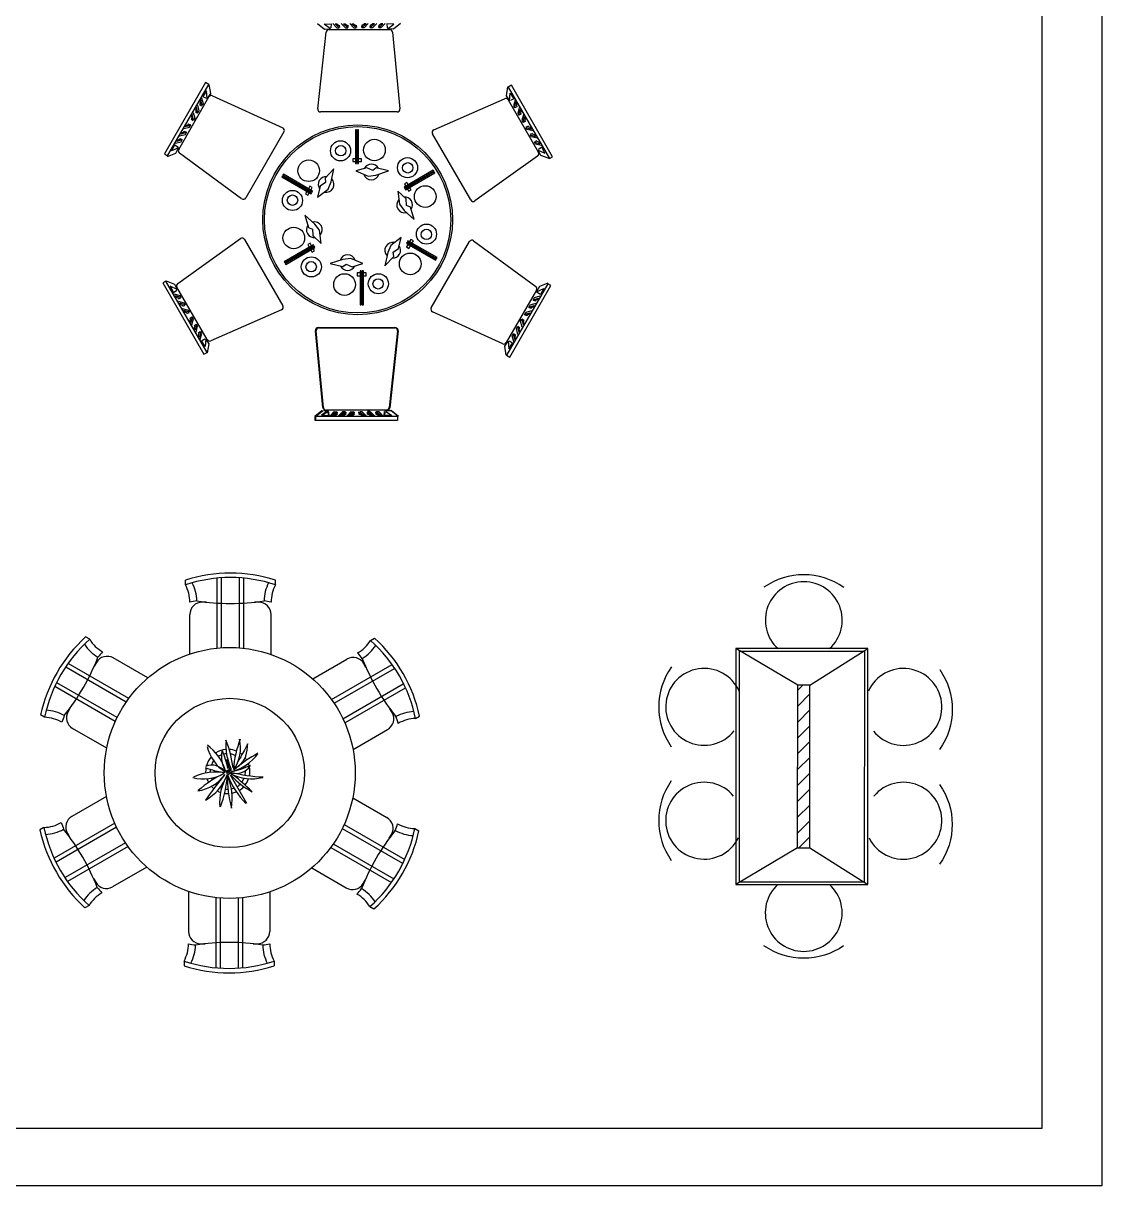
# Model space of a CAD drawing. Header units: inches. Extents: x 10.6 to 53.1, y 11.1 to 35.9.
# Drawn here: x 46.98 to 53.09, y 11.09 to 17.67 of the extents above; entities that cross this region are included whole.
import ezdxf

# ---------------------------------------------------------------- set-up
doc = ezdxf.new("R2010")
doc.units = ezdxf.units.IN
doc.header["$MEASUREMENT"] = 0
for name, color, linetype in [('02', 2, 'Continuous'), ('4', 4, 'Continuous'), ('8', 8, 'Continuous'), ('kadrbm', 4, 'Continuous')]:
    doc.layers.add(name, color=color, linetype=linetype)

# ---------------------------------------------------------------- blocks, each defined once
blk = doc.blocks.new('kadrbm')
at = {"layer": 'kadrbm', "color": 4}
blk.add_lwpolyline([(0, 0), (0, 24.7972), (21, 24.7972), (21, 0), (0, 0)], close=True, dxfattribs=at)
blk.add_lwpolyline([(20.6631, 0.3257), (20.6631, 24.4603), (0.3369, 24.4603), (0.3369, 0.3257), (20.6631, 0.3257)], dxfattribs=at)

msp = doc.modelspace()

# ---------------------------------------------------------------- hatches: boundary and pattern name
at = {"layer": '8'}
h = msp.add_hatch(dxfattribs=at)
h.set_pattern_fill('ANSI31', color=256, scale=0.02, angle=360, style=0)
h.set_pattern_definition([(45, (52.8698, 14.04919), (-0.0449013, 0.0449013), [])])
h.paths.add_polyline_path([(51.3645, 12.9997), (51.4335, 12.9997), (51.4338, 13.9197), (51.3648, 13.9197)])

# ---------------------------------------------------------------- linework, layer by layer
at = {"layer": '02'}
for p, q in [((48.6478, 17.6646), (48.6877, 17.6326)), ((48.6861, 17.6598), (48.7244, 17.6614)), ((48.7212, 17.6342), (48.6861, 17.6598)), ((48.6877, 17.6326), (48.7212, 17.6342)), ((48.7132, 17.6295), (49.0563, 17.6295)), ((48.7244, 17.6614), (48.7228, 17.639)), ((48.734, 17.663), (48.7579, 17.639)), ((48.7468, 17.6614), (48.7563, 17.6614)), ((48.7707, 17.639), (48.7468, 17.6614)), ((48.7563, 17.6614), (48.7675, 17.6518)), ((48.7579, 17.639), (48.7707, 17.639)), ((48.7675, 17.6518), (48.7707, 17.655)), ((48.7707, 17.655), (48.7723, 17.6406)), ((48.7819, 17.663), (48.8058, 17.639)), ((48.7946, 17.6614), (48.8042, 17.6614)), ((48.8186, 17.639), (48.7946, 17.6614)), ((48.8042, 17.6614), (48.8154, 17.6518)), ((48.8058, 17.639), (48.8186, 17.639)), ((48.8154, 17.6518), (48.8186, 17.655)), ((48.8186, 17.655), (48.8202, 17.6406)), ((48.8298, 17.663), (48.8537, 17.639)), ((48.8425, 17.6614), (48.8521, 17.6614)), ((48.8665, 17.639), (48.8425, 17.6614)), ((48.8521, 17.6614), (48.8633, 17.6518)), ((48.8537, 17.639), (48.8665, 17.639)), ((48.8633, 17.6518), (48.8665, 17.655)), ((48.8665, 17.655), (48.8681, 17.6406)), ((48.8984, 17.655), (48.8968, 17.6406)), ((48.8984, 17.639), (48.9224, 17.6614)), ((48.9016, 17.6518), (48.8984, 17.655)), ((48.9112, 17.639), (48.8984, 17.639)), ((48.9128, 17.6614), (48.9016, 17.6518)), ((48.9351, 17.663), (48.9112, 17.639)), ((48.9224, 17.6614), (48.9128, 17.6614)), ((48.9463, 17.655), (48.9447, 17.6406)), ((48.9463, 17.639), (48.9703, 17.6614)), ((48.9495, 17.6518), (48.9463, 17.655)), ((48.9591, 17.639), (48.9463, 17.639)), ((48.9607, 17.6614), (48.9495, 17.6518)), ((48.983, 17.663), (48.9591, 17.639)), ((48.9703, 17.6614), (48.9607, 17.6614)), ((48.9942, 17.655), (48.9926, 17.6406)), ((48.9942, 17.639), (49.0182, 17.6614)), ((48.9974, 17.6518), (48.9942, 17.655)), ((49.007, 17.639), (48.9942, 17.639)), ((49.0086, 17.6614), (48.9974, 17.6518)), ((49.0309, 17.663), (49.007, 17.639)), ((49.0182, 17.6614), (49.0086, 17.6614)), ((49.0405, 17.6614), (49.0421, 17.639)), ((49.0788, 17.6598), (49.0405, 17.6614)), ((49.0437, 17.6342), (49.0788, 17.6598)), ((49.0772, 17.6326), (49.0437, 17.6342)), ((49.1171, 17.6646), (49.0772, 17.6326)), ((48.6497, 17.1812), (48.6973, 17.6152)), ((49.0722, 17.615), (49.1139, 17.181)), ((48.0144, 17.3299), (47.7813, 16.9262)), ((47.7993, 16.9158), (48.0324, 17.3195)), ((48.0324, 17.3195), (48.0144, 17.3299)), ((48.0337, 17.3187), (48.0414, 17.2682)), ((49.7237, 17.3057), (49.716, 17.2552)), ((49.7446, 17.3141), (49.7266, 17.3037)), ((49.7266, 17.3037), (49.9597, 16.9)), ((49.9777, 16.9104), (49.7446, 17.3141)), ((47.8622, 16.9513), (48.0337, 17.2485)), ((47.992, 17.2433), (48.0008, 17.2106)), ((48.0187, 17.2831), (47.9982, 17.2508)), ((47.9982, 17.2508), (48.0183, 17.241)), ((48.0233, 17.24), (48.0187, 17.2831)), ((48.0414, 17.2682), (48.0233, 17.24)), ((48.0542, 17.2551), (48.4509, 17.0741)), ((49.306, 17.0624), (49.7057, 17.2382)), ((49.716, 17.2552), (49.7341, 17.227)), ((49.7341, 17.227), (49.7387, 17.2701)), ((49.7387, 17.2701), (49.7592, 17.2378)), ((49.7592, 17.2378), (49.7391, 17.228)), ((47.9631, 17.1899), (47.9583, 17.1816)), ((47.9583, 17.1816), (47.961, 17.1672)), ((47.9704, 17.158), (47.9631, 17.1899)), ((47.9681, 17.2018), (47.9768, 17.1691)), ((47.9768, 17.1691), (47.9704, 17.158)), ((47.9849, 17.2086), (47.9806, 17.2075)), ((47.9806, 17.2075), (47.9922, 17.1989)), ((47.987, 17.2314), (47.9822, 17.2231)), ((47.9822, 17.2231), (47.9849, 17.2086)), ((47.9944, 17.1995), (47.987, 17.2314)), ((48.0008, 17.2106), (47.9944, 17.1995)), ((49.7259, 17.2315), (49.8975, 16.9343)), ((49.7654, 17.2303), (49.7566, 17.1976)), ((49.7566, 17.1976), (49.763, 17.1865)), ((49.763, 17.1865), (49.7704, 17.2184)), ((49.7768, 17.1945), (49.7652, 17.1859)), ((49.7704, 17.2184), (49.7752, 17.2101)), ((49.7752, 17.2101), (49.7725, 17.1956)), ((49.7725, 17.1956), (49.7768, 17.1945)), ((49.7893, 17.1888), (49.7806, 17.1561)), ((49.787, 17.145), (49.7943, 17.1769)), ((49.7943, 17.1769), (49.7991, 17.1686)), ((49.7991, 17.1686), (49.7964, 17.1542)), ((47.937, 17.1257), (47.9327, 17.1245)), ((47.9327, 17.1245), (47.9443, 17.116)), ((47.9391, 17.1485), (47.9343, 17.1402)), ((47.9343, 17.1402), (47.937, 17.1257)), ((47.9465, 17.1165), (47.9391, 17.1485)), ((47.9441, 17.1603), (47.9529, 17.1276)), ((47.9529, 17.1276), (47.9465, 17.1165)), ((47.961, 17.1672), (47.9566, 17.166)), ((47.9566, 17.166), (47.9683, 17.1574)), ((49.098, 17.1635), (48.6656, 17.1635)), ((49.7806, 17.1561), (49.787, 17.145)), ((49.8008, 17.153), (49.7891, 17.1444)), ((49.7964, 17.1542), (49.8008, 17.153)), ((49.8133, 17.1473), (49.8045, 17.1146)), ((49.8045, 17.1146), (49.8109, 17.1035)), ((49.8109, 17.1035), (49.8183, 17.1354)), ((49.8247, 17.1115), (49.8131, 17.1029)), ((49.8183, 17.1354), (49.8231, 17.1271)), ((49.8231, 17.1271), (49.8204, 17.1127)), ((49.8204, 17.1127), (49.8247, 17.1115)), ((47.9066, 17.0474), (47.8753, 17.0378)), ((47.8753, 17.0378), (47.8801, 17.0461)), ((47.8801, 17.0461), (47.8939, 17.051)), ((47.8914, 17.0691), (47.9241, 17.0778)), ((47.8939, 17.051), (47.8928, 17.0554)), ((47.8928, 17.0554), (47.906, 17.0496)), ((47.9305, 17.0889), (47.8992, 17.0793)), ((47.8992, 17.0793), (47.904, 17.0876)), ((47.9002, 17.0364), (47.9066, 17.0474)), ((47.904, 17.0876), (47.9179, 17.0925)), ((47.9167, 17.0969), (47.93, 17.0911)), ((47.9179, 17.0925), (47.9167, 17.0969)), ((47.9241, 17.0778), (47.9305, 17.0889)), ((48.4581, 17.0516), (48.2419, 16.6771)), ((48.8632, 17.0621, 0.0908), (48.8632, 16.8711, 0.0908)), ((48.8692, 17.0621, 0.0908), (48.8632, 17.0621, 0.0908)), ((48.8692, 16.8711, 0.0908), (48.8692, 17.0621, 0.0908)), ((48.8745, 17.0621, 0.0908), (48.8745, 16.8711, 0.0908)), ((48.8805, 17.0621, 0.0908), (48.8745, 17.0621, 0.0908)), ((48.8805, 16.8711, 0.0908), (48.8805, 17.0621, 0.0908)), ((49.5148, 16.6653), (49.2986, 17.0398)), ((49.8269, 17.0759), (49.8582, 17.0663)), ((49.8333, 17.0648), (49.8269, 17.0759)), ((49.8407, 17.0839), (49.8274, 17.0781)), ((49.866, 17.056), (49.8333, 17.0648)), ((49.8395, 17.0795), (49.8407, 17.0839)), ((49.8534, 17.0746), (49.8395, 17.0795)), ((49.8646, 17.0424), (49.8514, 17.0366)), ((49.8582, 17.0663), (49.8534, 17.0746)), ((49.8635, 17.038), (49.8646, 17.0424)), ((49.8773, 17.0331), (49.8635, 17.038)), ((47.8224, 16.943), (47.8401, 16.977)), ((47.8401, 16.977), (47.8587, 16.9645)), ((47.8436, 16.9861), (47.8763, 16.9949)), ((47.8826, 17.0059), (47.8513, 16.9964)), ((47.8513, 16.9964), (47.8561, 17.0047)), ((47.8561, 17.0047), (47.87, 17.0096)), ((47.8675, 17.0276), (47.9002, 17.0364)), ((47.8688, 17.0139), (47.8821, 17.0081)), ((47.87, 17.0096), (47.8688, 17.0139)), ((47.8763, 16.9949), (47.8826, 17.0059)), ((49.8508, 17.0344), (49.8821, 17.0248)), ((49.8572, 17.0233), (49.8508, 17.0344)), ((49.8899, 17.0146), (49.8572, 17.0233)), ((49.8748, 16.9929), (49.9061, 16.9834)), ((49.8811, 16.9819), (49.8748, 16.9929)), ((49.8886, 17.0009), (49.8753, 16.9951)), ((49.8821, 17.0248), (49.8773, 17.0331)), ((49.9138, 16.9731), (49.8811, 16.9819)), ((49.8874, 16.9965), (49.8886, 17.0009)), ((49.9013, 16.9917), (49.8874, 16.9965)), ((49.9061, 16.9834), (49.9013, 16.9917)), ((47.7813, 16.9262), (47.7993, 16.9158)), ((47.7991, 16.9122), (47.8467, 16.9308)), ((47.862, 16.9607), (47.8224, 16.943)), ((47.8467, 16.9308), (47.862, 16.9607)), ((48.2186, 16.6723), (47.8665, 16.9305)), ((49.893, 16.9134), (49.5379, 16.6603)), ((49.8954, 16.9477), (49.935, 16.93)), ((49.9107, 16.9178), (49.8954, 16.9477)), ((49.9173, 16.964), (49.8987, 16.9514)), ((49.9583, 16.8992), (49.9107, 16.9178)), ((49.935, 16.93), (49.9173, 16.964)), ((49.9597, 16.9), (49.9777, 16.9104)), ((48.7406, 16.8414, 0.0908), (48.6906, 16.7889, 0.0908)), ((48.7252, 16.7673, 0.0908), (48.7406, 16.8414, 0.0908)), ((48.8477, 16.898, 0.0908), (48.8477, 16.8825, 0.0908)), ((48.8632, 16.898, 0.0908), (48.8477, 16.898, 0.0908)), ((48.8477, 16.8825, 0.0908), (48.8632, 16.8825, 0.0908)), ((48.8632, 16.8711, 0.0908), (48.8692, 16.8711, 0.0908)), ((48.9271, 16.8473, 0.0908), (48.8655, 16.8295, 0.0908)), ((48.8745, 16.898, 0.0908), (48.8692, 16.898, 0.0908)), ((48.8692, 16.8825, 0.0908), (48.8745, 16.8825, 0.0908)), ((48.8745, 16.8711, 0.0908), (48.8805, 16.8711, 0.0908)), ((48.8972, 16.898, 0.0908), (48.8805, 16.898, 0.0908)), ((48.8805, 16.8825, 0.0908), (48.8972, 16.8825, 0.0908)), ((48.8972, 16.8825, 0.0908), (48.8972, 16.898, 0.0908)), ((48.9605, 16.8318, 0.0908), (48.9271, 16.8473, 0.0908)), ((48.9797, 16.8466, 0.0908), (48.9605, 16.8318, 0.0908)), ((49.0502, 16.8295, 0.0908), (48.9797, 16.8466, 0.0908)), ((48.4487, 16.8009, 0.0908), (48.4457, 16.7957, 0.0908)), ((48.4457, 16.7957, 0.0908), (48.6111, 16.7003, 0.0908)), ((48.6141, 16.7054, 0.0908), (48.4487, 16.8009, 0.0908)), ((48.4544, 16.8107, 0.0908), (48.4514, 16.8056, 0.0908)), ((48.4514, 16.8056, 0.0908), (48.6168, 16.7101, 0.0908)), ((48.6198, 16.7153, 0.0908), (48.4544, 16.8107, 0.0908)), ((48.6906, 16.7889, 0.0908), (48.6938, 16.7648, 0.0908)), ((48.8655, 16.8295, 0.0908), (48.9345, 16.7999, 0.0908)), ((48.9345, 16.7999, 0.0908), (48.9783, 16.8058, 0.0908)), ((48.9783, 16.8058, 0.0908), (49.0502, 16.8295, 0.0908)), ((49.3026, 16.8337, 0.0908), (49.1372, 16.7383, 0.0908)), ((49.1402, 16.7331, 0.0908), (49.3056, 16.8286, 0.0908)), ((49.3083, 16.8239, 0.0908), (49.1429, 16.7284, 0.0908)), ((49.1459, 16.7233, 0.0908), (49.3112, 16.8187, 0.0908)), ((49.3056, 16.8286, 0.0908), (49.3026, 16.8337, 0.0908)), ((49.3112, 16.8187, 0.0908), (49.3083, 16.8239, 0.0908)), ((48.5878, 16.7137, 0.0908), (48.5801, 16.7002, 0.0908)), ((48.5935, 16.7235, 0.0908), (48.5908, 16.7189, 0.0908)), ((48.6049, 16.7432, 0.0908), (48.5965, 16.7287, 0.0908)), ((48.6043, 16.7111, 0.0908), (48.607, 16.7158, 0.0908)), ((48.6183, 16.7354, 0.0908), (48.6049, 16.7432, 0.0908)), ((48.6099, 16.7209, 0.0908), (48.6183, 16.7354, 0.0908)), ((48.6168, 16.7101, 0.0908), (48.6198, 16.7153, 0.0908)), ((48.6637, 16.7437, 0.0908), (48.6483, 16.6815, 0.0908)), ((48.6483, 16.6815, 0.0908), (48.7085, 16.7264, 0.0908)), ((48.6938, 16.7648, 0.0908), (48.6637, 16.7437, 0.0908)), ((48.7085, 16.7264, 0.0908), (48.7252, 16.7673, 0.0908)), ((49.1485, 16.671, 0.0908), (49.1023, 16.7155, 0.0908)), ((49.1023, 16.7155, 0.0908), (49.1111, 16.6409, 0.0908)), ((49.1372, 16.7383, 0.0908), (49.1459, 16.7233, 0.0908)), ((49.1527, 16.7651, 0.0908), (49.1393, 16.7574, 0.0908)), ((49.1393, 16.7574, 0.0908), (49.147, 16.7439, 0.0908)), ((49.15, 16.7388, 0.0908), (49.1527, 16.7341, 0.0908)), ((49.1605, 16.7517, 0.0908), (49.1527, 16.7651, 0.0908)), ((49.1557, 16.7289, 0.0908), (49.164, 16.7145, 0.0908)), ((49.1661, 16.7419, 0.0908), (49.1634, 16.7465, 0.0908)), ((49.164, 16.7145, 0.0908), (49.1775, 16.7222, 0.0908)), ((49.1775, 16.7222, 0.0908), (49.1691, 16.7367, 0.0908)), ((48.5801, 16.7002, 0.0908), (48.5935, 16.6925, 0.0908)), ((48.5935, 16.6925, 0.0908), (48.6013, 16.7059, 0.0908)), ((48.6111, 16.7003, 0.0908), (48.6141, 16.7054, 0.0908)), ((49.1517, 16.6343, 0.0908), (49.1485, 16.671, 0.0908)), ((48.5755, 16.5793, 0.0908), (48.596, 16.5097, 0.0908)), ((48.6321, 16.5288, 0.0908), (48.5755, 16.5793, 0.0908)), ((49.1111, 16.6409, 0.0908), (49.1382, 16.6059, 0.0908)), ((49.1382, 16.6059, 0.0908), (49.1947, 16.5555, 0.0908)), ((49.1742, 16.625, 0.0908), (49.1517, 16.6343, 0.0908)), ((49.1947, 16.5555, 0.0908), (49.1742, 16.625, 0.0908)), ((48.6591, 16.4939, 0.0908), (48.6321, 16.5288, 0.0908)), ((47.8569, 16.1934), (48.212, 16.4465)), ((48.596, 16.5097, 0.0908), (48.6185, 16.5004, 0.0908)), ((48.6185, 16.5004, 0.0908), (48.6217, 16.4637, 0.0908)), ((48.6217, 16.4637, 0.0908), (48.6679, 16.4193, 0.0908)), ((48.6679, 16.4193, 0.0908), (48.6591, 16.4939, 0.0908)), ((49.122, 16.4533, 0.0908), (49.0618, 16.4084, 0.0908)), ((49.1066, 16.3911, 0.0908), (49.122, 16.4533, 0.0908)), ((48.2351, 16.4415), (48.4512, 16.067)), ((48.6244, 16.4115, 0.0908), (48.459, 16.316, 0.0908)), ((48.462, 16.3109, 0.0908), (48.6274, 16.4063, 0.0908)), ((48.6301, 16.4017, 0.0908), (48.4647, 16.3062, 0.0908)), ((48.4677, 16.301, 0.0908), (48.633, 16.3965, 0.0908)), ((48.6062, 16.4203, 0.0908), (48.5928, 16.4126, 0.0908)), ((48.5928, 16.4126, 0.0908), (48.6011, 16.3981, 0.0908)), ((48.6041, 16.3929, 0.0908), (48.6068, 16.3883, 0.0908)), ((48.6146, 16.4058, 0.0908), (48.6062, 16.4203, 0.0908)), ((48.6098, 16.3831, 0.0908), (48.6175, 16.3696, 0.0908)), ((48.6202, 16.396, 0.0908), (48.6176, 16.4007, 0.0908)), ((48.631, 16.3774, 0.0908), (48.6232, 16.3908, 0.0908)), ((48.6274, 16.4063, 0.0908), (48.6244, 16.4115, 0.0908)), ((48.633, 16.3965, 0.0908), (48.6301, 16.4017, 0.0908)), ((49.0618, 16.4084, 0.0908), (49.045, 16.3675, 0.0908)), ((49.0764, 16.37, 0.0908), (49.1066, 16.3911, 0.0908)), ((49.1535, 16.4247, 0.0908), (49.1505, 16.4195, 0.0908)), ((49.1505, 16.4195, 0.0908), (49.3159, 16.324, 0.0908)), ((49.1603, 16.4138, 0.0908), (49.1519, 16.3994, 0.0908)), ((49.1519, 16.3994, 0.0908), (49.1654, 16.3916, 0.0908)), ((49.3189, 16.3292, 0.0908), (49.1535, 16.4247, 0.0908)), ((49.1591, 16.4345, 0.0908), (49.1562, 16.4293, 0.0908)), ((49.1562, 16.4293, 0.0908), (49.3215, 16.3339, 0.0908)), ((49.3245, 16.339, 0.0908), (49.1591, 16.4345, 0.0908)), ((49.166, 16.4237, 0.0908), (49.1633, 16.419, 0.0908)), ((49.1654, 16.3916, 0.0908), (49.1737, 16.4061, 0.0908)), ((49.1767, 16.4423, 0.0908), (49.169, 16.4288, 0.0908)), ((49.1902, 16.4345, 0.0908), (49.1767, 16.4423, 0.0908)), ((49.1767, 16.4113, 0.0908), (49.1794, 16.4159, 0.0908)), ((49.1824, 16.4211, 0.0908), (49.1902, 16.4345, 0.0908)), ((49.2918, 16.0552), (49.508, 16.4297)), ((49.5313, 16.4345), (49.8833, 16.1763)), ((48.459, 16.316, 0.0908), (48.462, 16.3109, 0.0908)), ((48.6175, 16.3696, 0.0908), (48.631, 16.3774, 0.0908)), ((48.792, 16.329, 0.0908), (48.72, 16.3052, 0.0908)), ((48.8358, 16.3349, 0.0908), (48.792, 16.329, 0.0908)), ((48.9048, 16.3052, 0.0908), (48.8358, 16.3349, 0.0908)), ((49.045, 16.3675, 0.0908), (49.0296, 16.2933, 0.0908)), ((49.0296, 16.2933, 0.0908), (49.0796, 16.3458, 0.0908)), ((49.0796, 16.3458, 0.0908), (49.0764, 16.37, 0.0908)), ((49.3159, 16.324, 0.0908), (49.3189, 16.3292, 0.0908)), ((49.3215, 16.3339, 0.0908), (49.3245, 16.339, 0.0908)), ((48.4647, 16.3062, 0.0908), (48.4677, 16.301, 0.0908)), ((48.72, 16.3052, 0.0908), (48.7905, 16.2882, 0.0908)), ((48.7905, 16.2882, 0.0908), (48.8098, 16.303, 0.0908)), ((48.8098, 16.303, 0.0908), (48.8432, 16.2874, 0.0908)), ((48.8432, 16.2874, 0.0908), (48.9048, 16.3052, 0.0908)), ((48.8897, 16.2523, 0.0908), (48.873, 16.2523, 0.0908)), ((48.873, 16.2523, 0.0908), (48.873, 16.2368, 0.0908)), ((48.8957, 16.2636, 0.0908), (48.8897, 16.2636, 0.0908)), ((48.8897, 16.2636, 0.0908), (48.8897, 16.0727, 0.0908)), ((48.8957, 16.0727, 0.0908), (48.8957, 16.2636, 0.0908)), ((48.9011, 16.2523, 0.0908), (48.8957, 16.2523, 0.0908)), ((48.9071, 16.2636, 0.0908), (48.9011, 16.2636, 0.0908)), ((48.9011, 16.2636, 0.0908), (48.9011, 16.0727, 0.0908)), ((48.9071, 16.0727, 0.0908), (48.9071, 16.2636, 0.0908)), ((48.9226, 16.2523, 0.0908), (48.9071, 16.2523, 0.0908)), ((48.9226, 16.2368, 0.0908), (48.9226, 16.2523, 0.0908)), ((47.7902, 16.2068), (47.7722, 16.1964)), ((47.7722, 16.1964), (48.0053, 15.7927)), ((48.0233, 15.803), (47.7902, 16.2068)), ((47.7916, 16.2076), (47.8391, 16.189)), ((47.8391, 16.189), (47.8545, 16.1591)), ((48.873, 16.2368, 0.0908), (48.8897, 16.2368, 0.0908)), ((48.8957, 16.2368, 0.0908), (48.9011, 16.2368, 0.0908)), ((48.9071, 16.2368, 0.0908), (48.9226, 16.2368, 0.0908)), ((49.9506, 16.191), (49.7175, 15.7873)), ((49.9508, 16.1946), (49.9032, 16.1759)), ((49.9686, 16.1806), (49.9506, 16.191)), ((47.8149, 16.1768), (47.8326, 16.1428)), ((47.8545, 16.1591), (47.8149, 16.1768)), ((47.8326, 16.1428), (47.8512, 16.1553)), ((47.836, 16.1337), (47.8687, 16.1249)), ((47.8438, 16.1234), (47.8486, 16.1151)), ((47.8751, 16.1139), (47.8438, 16.1234)), ((48.0239, 15.8753), (47.8524, 16.1725)), ((47.8687, 16.1249), (47.8751, 16.1139)), ((49.8877, 16.1555), (49.7161, 15.8583)), ((49.7355, 15.7769), (49.9686, 16.1806)), ((49.9063, 16.1207), (49.8736, 16.1119)), ((49.9032, 16.1759), (49.8878, 16.1461)), ((49.8878, 16.1461), (49.9275, 16.1638)), ((49.9097, 16.1298), (49.8912, 16.1423)), ((49.9275, 16.1638), (49.9097, 16.1298)), ((47.8486, 16.1151), (47.8625, 16.1103)), ((47.86, 16.0922), (47.8927, 16.0835)), ((47.8613, 16.1059), (47.8745, 16.1117)), ((47.8625, 16.1103), (47.8613, 16.1059)), ((47.8678, 16.082), (47.8725, 16.0737)), ((47.8991, 16.0724), (47.8678, 16.082)), ((47.8725, 16.0737), (47.8864, 16.0688)), ((47.8839, 16.0507), (47.9166, 16.042)), ((47.8853, 16.0644), (47.8985, 16.0702)), ((47.8864, 16.0688), (47.8853, 16.0644)), ((47.8927, 16.0835), (47.8991, 16.0724)), ((48.8897, 16.0727, 0.0908), (48.8957, 16.0727, 0.0908)), ((48.9011, 16.0727, 0.0908), (48.9071, 16.0727, 0.0908)), ((49.8497, 16.0704), (49.8433, 16.0594)), ((49.8433, 16.0594), (49.8746, 16.069)), ((49.8571, 16.0514), (49.8439, 16.0572)), ((49.8824, 16.0792), (49.8497, 16.0704)), ((49.8698, 16.0607), (49.856, 16.0558)), ((49.856, 16.0558), (49.8571, 16.0514)), ((49.8736, 16.1119), (49.8672, 16.1009)), ((49.8672, 16.1009), (49.8986, 16.1104)), ((49.8811, 16.0929), (49.8678, 16.0987)), ((49.8746, 16.069), (49.8698, 16.0607)), ((49.8938, 16.1021), (49.8799, 16.0972)), ((49.8799, 16.0972), (49.8811, 16.0929)), ((49.8986, 16.1104), (49.8938, 16.1021)), ((47.8917, 16.0405), (47.8965, 16.0322)), ((47.923, 16.0309), (47.8917, 16.0405)), ((47.8965, 16.0322), (47.9104, 16.0273)), ((47.9092, 16.0229), (47.9224, 16.0287)), ((47.9104, 16.0273), (47.9092, 16.0229)), ((47.9166, 16.042), (47.923, 16.0309)), ((47.9252, 15.9953), (47.9368, 16.0038)), ((47.9295, 15.9941), (47.9252, 15.9953)), ((47.9268, 15.9796), (47.9295, 15.9941)), ((47.939, 16.0033), (47.9316, 15.9714)), ((47.9366, 15.9595), (47.9454, 15.9922)), ((47.9454, 15.9922), (47.939, 16.0033)), ((48.4439, 16.0444), (48.0442, 15.8686)), ((49.6957, 15.8517), (49.299, 16.0327)), ((49.797, 15.9792), (49.8034, 15.9903)), ((49.8034, 15.9903), (49.8108, 15.9583)), ((49.8172, 15.9823), (49.8056, 15.9908)), ((49.8257, 16.029), (49.8194, 16.0179)), ((49.8194, 16.0179), (49.8507, 16.0275)), ((49.8332, 16.0099), (49.8199, 16.0157)), ((49.8584, 16.0377), (49.8257, 16.029)), ((49.8459, 16.0192), (49.832, 16.0143)), ((49.832, 16.0143), (49.8332, 16.0099)), ((49.8507, 16.0275), (49.8459, 16.0192)), ((47.9316, 15.9714), (47.9268, 15.9796)), ((47.9491, 15.9538), (47.9608, 15.9624)), ((47.9535, 15.9526), (47.9491, 15.9538)), ((47.9508, 15.9382), (47.9535, 15.9526)), ((47.9556, 15.9299), (47.9508, 15.9382)), ((47.9629, 15.9618), (47.9556, 15.9299)), ((47.9606, 15.918), (47.9693, 15.9507)), ((47.9693, 15.9507), (47.9629, 15.9618)), ((47.9731, 15.9123), (47.9847, 15.9209)), ((47.9869, 15.9203), (47.9795, 15.8884)), ((47.9933, 15.9092), (47.9869, 15.9203)), ((48.6777, 15.4918), (48.636, 15.9258)), ((48.6818, 15.4903), (48.6401, 15.9243)), ((48.6519, 15.9433), (49.0843, 15.9433)), ((48.656, 15.9418), (49.0884, 15.9418)), ((49.1002, 15.9256), (49.0526, 15.4916)), ((49.1043, 15.9241), (49.0567, 15.49)), ((49.7731, 15.9377), (49.7794, 15.9488)), ((49.7818, 15.905), (49.7731, 15.9377)), ((49.7794, 15.9488), (49.7868, 15.9169)), ((49.7933, 15.9408), (49.7816, 15.9494)), ((49.7868, 15.9169), (49.7916, 15.9252)), ((49.7889, 15.9396), (49.7933, 15.9408)), ((49.7916, 15.9252), (49.7889, 15.9396)), ((49.8058, 15.9465), (49.797, 15.9792)), ((49.8108, 15.9583), (49.8156, 15.9666)), ((49.8128, 15.9811), (49.8172, 15.9823)), ((49.8156, 15.9666), (49.8128, 15.9811)), ((47.9774, 15.9112), (47.9731, 15.9123)), ((47.9747, 15.8967), (47.9774, 15.9112)), ((47.9795, 15.8884), (47.9747, 15.8967)), ((47.9845, 15.8765), (47.9933, 15.9092)), ((47.9907, 15.869), (48.0108, 15.8788)), ((48.0112, 15.8367), (47.9907, 15.869)), ((48.0158, 15.8798), (48.0112, 15.8367)), ((48.0339, 15.8516), (48.0158, 15.8798)), ((49.7085, 15.8386), (49.7266, 15.8668)), ((49.7266, 15.8668), (49.7312, 15.8236)), ((49.7312, 15.8236), (49.7517, 15.856)), ((49.7517, 15.856), (49.7315, 15.8658)), ((49.7491, 15.8962), (49.7555, 15.9073)), ((49.7579, 15.8635), (49.7491, 15.8962)), ((49.7555, 15.9073), (49.7629, 15.8754)), ((49.7693, 15.8993), (49.7577, 15.9079)), ((49.7629, 15.8754), (49.7677, 15.8837)), ((49.765, 15.8981), (49.7693, 15.8993)), ((49.7677, 15.8837), (49.765, 15.8981)), ((48.0053, 15.7927), (48.0233, 15.803)), ((48.0262, 15.8011), (48.0339, 15.8516)), ((49.7161, 15.7881), (49.7085, 15.8386)), ((49.7175, 15.7873), (49.7355, 15.7769)), ((48.6327, 15.4422), (48.6727, 15.4741)), ((48.6369, 15.4407), (48.6768, 15.4726)), ((48.7062, 15.4726), (48.6711, 15.447)), ((48.6727, 15.4741), (48.7103, 15.471)), ((48.7103, 15.471), (48.6752, 15.4455)), ((49.0408, 15.4758), (48.6977, 15.4758)), ((48.7094, 15.4454), (48.7078, 15.4678)), ((48.7135, 15.4439), (48.7119, 15.4662)), ((48.719, 15.4438), (48.7429, 15.4678)), ((48.7231, 15.4423), (48.747, 15.4662)), ((48.7557, 15.4678), (48.7317, 15.4454)), ((48.7598, 15.4662), (48.7358, 15.4439)), ((48.7429, 15.4678), (48.7598, 15.4662)), ((48.7557, 15.4518), (48.7573, 15.4662)), ((48.7598, 15.4503), (48.7614, 15.4647)), ((48.7669, 15.4438), (48.7908, 15.4678)), ((48.771, 15.4423), (48.7949, 15.4662)), ((48.8036, 15.4678), (48.7796, 15.4454)), ((48.8077, 15.4662), (48.7837, 15.4439)), ((48.7908, 15.4678), (48.8036, 15.4678)), ((48.8036, 15.4518), (48.8052, 15.4662)), ((48.8077, 15.4503), (48.8093, 15.4647)), ((48.8147, 15.4438), (48.8387, 15.4678)), ((48.8189, 15.4423), (48.8428, 15.4662)), ((48.8515, 15.4678), (48.8275, 15.4454)), ((48.8556, 15.4662), (48.8316, 15.4439)), ((48.8428, 15.4662), (48.8556, 15.4662)), ((48.8515, 15.4518), (48.8531, 15.4662)), ((48.8556, 15.4503), (48.8572, 15.4647)), ((48.8834, 15.4518), (48.8818, 15.4662)), ((48.8875, 15.4503), (48.8859, 15.4647)), ((48.8875, 15.4662), (48.9115, 15.4439)), ((48.9003, 15.4662), (48.8875, 15.4662)), ((48.9201, 15.4438), (48.8962, 15.4678)), ((48.9242, 15.4423), (48.9003, 15.4662)), ((48.9313, 15.4518), (48.9297, 15.4662)), ((48.9313, 15.4678), (48.9552, 15.4454)), ((48.9441, 15.4678), (48.9313, 15.4678)), ((48.9354, 15.4503), (48.9338, 15.4647)), ((48.9354, 15.4662), (48.9594, 15.4439)), ((48.968, 15.4438), (48.9441, 15.4678)), ((48.9721, 15.4423), (48.9482, 15.4662)), ((48.9792, 15.4518), (48.9776, 15.4662)), ((48.9792, 15.4678), (49.0031, 15.4454)), ((48.9833, 15.4503), (48.9817, 15.4647)), ((48.9833, 15.4662), (49.0073, 15.4439)), ((48.9961, 15.4662), (48.9833, 15.4662)), ((49.0159, 15.4438), (48.992, 15.4678)), ((49.02, 15.4423), (48.9961, 15.4662)), ((49.0255, 15.4454), (49.0271, 15.4678)), ((49.0622, 15.4741), (49.0287, 15.4726)), ((49.0296, 15.4439), (49.0312, 15.4662)), ((49.0663, 15.4726), (49.0328, 15.471)), ((49.0328, 15.471), (49.0679, 15.4455)), ((49.1021, 15.4422), (49.0622, 15.4741)), ((49.1062, 15.4407), (49.0663, 15.4726)), ((48.6327, 15.4406), (48.6327, 15.4199)), ((49.0989, 15.4406), (48.6327, 15.4406)), ((48.6327, 15.4199), (49.0989, 15.4199)), ((48.6369, 15.4391), (48.6369, 15.4184)), ((48.6711, 15.447), (48.7094, 15.4454)), ((48.6752, 15.4455), (48.7135, 15.4439)), ((48.7317, 15.4454), (48.7454, 15.4439)), ((48.7413, 15.4454), (48.7525, 15.455)), ((48.7454, 15.4439), (48.7566, 15.4535)), ((48.7525, 15.455), (48.7557, 15.4518)), ((48.7566, 15.4535), (48.7598, 15.4503)), ((48.7796, 15.4454), (48.7892, 15.4454)), ((48.7892, 15.4454), (48.8004, 15.455)), ((48.7933, 15.4439), (48.8045, 15.4535)), ((48.8004, 15.455), (48.8036, 15.4518)), ((48.8275, 15.4454), (48.8412, 15.4439)), ((48.8371, 15.4454), (48.8483, 15.455)), ((48.8412, 15.4439), (48.8524, 15.4535)), ((48.8483, 15.455), (48.8515, 15.4518)), ((48.8524, 15.4535), (48.8556, 15.4503)), ((48.8866, 15.455), (48.8834, 15.4518)), ((48.8978, 15.4454), (48.8866, 15.455)), ((48.8907, 15.4535), (48.8875, 15.4503)), ((48.9019, 15.4439), (48.8907, 15.4535)), ((48.9115, 15.4439), (48.8978, 15.4454)), ((48.9345, 15.455), (48.9313, 15.4518)), ((48.9457, 15.4454), (48.9345, 15.455)), ((48.9386, 15.4535), (48.9354, 15.4503)), ((48.9498, 15.4439), (48.9386, 15.4535)), ((48.9594, 15.4439), (48.9457, 15.4454)), ((48.9824, 15.455), (48.9792, 15.4518)), ((48.9936, 15.4454), (48.9824, 15.455)), ((48.9865, 15.4535), (48.9833, 15.4503)), ((48.9977, 15.4439), (48.9865, 15.4535)), ((49.0073, 15.4439), (48.9977, 15.4439)), ((49.0638, 15.447), (49.0255, 15.4454)), ((49.0679, 15.4455), (49.0296, 15.4439)), ((49.103, 15.4184), (49.103, 15.4391)), ((48.0795, 14.1296), (48.0795, 14.5256)), ((48.1045, 14.1317), (48.1045, 14.5256)), ((48.2057, 14.1312), (48.2057, 14.5256)), ((48.2307, 14.1288), (48.2307, 14.5256)), ((51.0144, 14.1268), (51.014, 12.7928)), ((51.3648, 13.9197), (51.0144, 14.1268)), ((51.762, 14.1266), (51.0144, 14.1268)), ((51.0341, 14.112), (51.0337, 12.8076)), ((51.0341, 14.112), (51.7423, 14.1118)), ((51.4338, 13.9197), (51.762, 14.1266)), ((51.7423, 14.1118), (51.7419, 12.8075)), ((51.7616, 12.7926), (51.762, 14.1266)), ((47.5654, 13.8244), (47.2239, 14.0216)), ((47.58, 13.8448), (47.2364, 14.0432)), ((48.7271, 13.8387), (49.07, 14.0366)), ((48.7414, 13.818), (49.0825, 14.015)), ((47.5036, 13.7143), (47.1608, 13.9123)), ((47.5143, 13.737), (47.1733, 13.9339)), ((48.7916, 13.7301), (49.1331, 13.9273)), ((48.802, 13.7073), (49.1456, 13.9056)), ((51.3645, 12.9997), (51.3648, 13.9197)), ((51.4338, 13.9197), (51.3648, 13.9197)), ((51.4335, 12.9997), (51.4338, 13.9197)), ((48.1487, 13.4513), (48.1351, 13.4989)), ((48.1536, 13.4124), (48.2463, 13.2517)), ((47.5005, 13.1393), (47.1569, 12.9409)), ((47.511, 13.1165), (47.1694, 12.9193)), ((48.7882, 13.1096), (49.1293, 12.9127)), ((48.7989, 13.1323), (49.1418, 12.9343)), ((47.5611, 13.0285), (47.2201, 12.8316)), ((47.5755, 13.0079), (47.2326, 12.81)), ((48.7226, 13.0017), (49.0662, 12.8033)), ((48.7371, 13.0222), (49.0787, 12.825)), ((51.3645, 12.9997), (51.014, 12.7928)), ((51.3645, 12.9997), (51.4335, 12.9997)), ((51.4335, 12.9997), (51.7616, 12.7926)), ((51.014, 12.7928), (51.7616, 12.7926)), ((51.0337, 12.8076), (51.7419, 12.8075)), ((48.0718, 12.7177), (48.0718, 12.321)), ((48.0968, 12.7154), (48.0968, 12.321)), ((48.1981, 12.7148), (48.1981, 12.321)), ((48.2231, 12.7169), (48.2231, 12.321))]:
    msp.add_line(p, q, dxfattribs=at)
for points in [[(51.6251, 14.4735, 0.316061), (51.1738, 14.4737, 0.316061)], [(50.65, 14.023, 0.316061), (50.6498, 13.5717, 0.316061)], [(52.1683, 14.0079, -0.316061), (52.1681, 13.5566, -0.316061)], [(50.6498, 13.3789, 0.316061), (50.6496, 12.9276, 0.316061)], [(52.1677, 13.3579, -0.316061), (52.1676, 12.9066, -0.316061)], [(51.6245, 12.4458, -0.316061), (51.1732, 12.4459, -0.316061)]]:
    msp.add_lwpolyline(points, format="xyb", dxfattribs=at)
for centre, radius in [((48.8749, 16.5534), 0.537), ((48.8749, 16.5534), 0.527), ((48.7781, 16.9434, 0.0908), 0.0569), ((48.7794, 16.944, 0.0908), 0.0294), ((48.9697, 16.9481, 0.0908), 0.0613), ((49.1572, 16.8481, 0.0908), 0.0569), ((48.5978, 16.831, 0.0908), 0.0613), ((49.1585, 16.8473, 0.0908), 0.0294), ((48.506, 16.6627, 0.0908), 0.0569), ((49.2571, 16.6845, 0.0908), 0.0613), ((48.5061, 16.6642, 0.0908), 0.0294), ((48.5132, 16.4503, 0.0908), 0.0613), ((49.2643, 16.4721, 0.0908), 0.0569), ((49.2642, 16.4706, 0.0908), 0.0294), ((48.613, 16.2867, 0.0908), 0.0569), ((48.6118, 16.2875, 0.0908), 0.0294), ((49.1725, 16.3038, 0.0908), 0.0613), ((48.8005, 16.1867, 0.0908), 0.0613), ((48.9922, 16.1914, 0.0908), 0.0569), ((48.9908, 16.1907, 0.0908), 0.0294), ((48.1513, 13.4233), 0.4224)]:
    msp.add_circle(centre, radius, dxfattribs=at)
for centre, radius, start, end in [((48.7132, 17.6135), 0.016, 90, 173.74283), ((49.0563, 17.6135), 0.016, 5.48012, 90), ((48.0476, 17.2405), 0.016, 65.48012, 150), ((49.7121, 17.2235), 0.016, 30, 113.74283), ((48.6656, 17.1795), 0.016, 173.74283, 270), ((49.098, 17.1795), 0.016, 270, 5.48012), ((48.4443, 17.0596), 0.016, 330, 65.48012), ((49.3125, 17.0478), 0.016, 113.74283, 210), ((47.876, 16.9433), 0.016, 150, 233.74283), ((49.8837, 16.9264), 0.016, 305.48012, 30), ((48.9523, 16.8236, 0.0908), 0.0446, 26.66413, 154.14416), ((48.6968, 16.7537, 0.0908), 0.0446, 86.66413, 214.14416), ((48.6968, 16.7537, 0.0908), 0.0446, 257.0611, 44.06617), ((48.9523, 16.8236, 0.0908), 0.0446, 197.0611, 344.06617), ((48.2281, 16.6851), 0.016, 233.74283, 330), ((49.1406, 16.6373, 0.0908), 0.0446, 137.0611, 284.06617), ((49.1406, 16.6373, 0.0908), 0.0446, 326.66413, 94.14416), ((49.5287, 16.6733), 0.016, 210, 305.48012), ((48.6296, 16.4974, 0.0908), 0.0446, 146.66413, 274.14416), ((48.6296, 16.4974, 0.0908), 0.0446, 317.0611, 104.06617), ((48.2212, 16.4335), 0.016, 30, 125.48012), ((49.0734, 16.3811, 0.0908), 0.0446, 77.0611, 224.06617), ((49.0734, 16.3811, 0.0908), 0.0446, 266.66413, 34.14416), ((49.5218, 16.4217), 0.016, 53.74283, 150), ((48.818, 16.3112, 0.0908), 0.0446, 17.0611, 164.06617), ((48.818, 16.3112, 0.0908), 0.0446, 206.66413, 334.14416), ((47.8662, 16.1804), 0.016, 125.48012, 210), ((49.8739, 16.1635), 0.016, 330, 53.74283), ((48.4374, 16.059), 0.016, 293.74283, 30), ((49.3056, 16.0472), 0.016, 150, 245.48012), ((48.6519, 15.9273), 0.016, 90, 185.48012), ((48.656, 15.9258), 0.016, 90, 185.48012), ((49.0843, 15.9273), 0.016, 353.74283, 90), ((49.0884, 15.9258), 0.016, 353.74283, 90), ((48.0378, 15.8832), 0.016, 210, 293.74283), ((49.7023, 15.8663), 0.016, 245.48012, 330), ((48.6936, 15.4933), 0.016, 185.48012, 270), ((48.6977, 15.4918), 0.016, 185.48012, 270), ((49.0367, 15.4933), 0.016, 270, 353.74283), ((49.0408, 15.4918), 0.016, 270, 353.74283), ((51.3994, 14.288), 0.2175, 312.12341, 227.84345), ((50.8355, 13.7973), 0.2175, 24.1694, 321.13338), ((51.9631, 13.797), 0.2175, 218.83349, 155.79746), ((48.2431, 13.6215), 0.2245, 192.26001, 238.82364), ((47.8653, 13.3579), 0.2736, 18.98321, 54.43175), ((48.1399, 13.4317), 0.125, 94.57215, 122.77874), ((47.5818, 13.3834), 0.592, 6.64931, 22.42784), ((48.4321, 13.5786), 0.303, 174.46977, 205.31252), ((48.1399, 13.4317), 0.125, 66.99371, 86.29192), ((48.7761, 13.3965), 0.6063, 158.85729, 175.38925), ((47.9981, 13.5645), 0.2145, 324.86275, 13.38466), ((56.1327, 9.1913), 9.0227, 150.83193, 151.89997), ((48.0958, 13.5753), 0.1562, 312.29523, 4.99167), ((48.1399, 13.4317), 0.125, 138.74943, 166.33234), ((48.1399, 13.4317), 0.1, 143.12948, 159.1723), ((48.1399, 13.4317), 0.1, 110.62044, 121.41431), ((48.2733, 13.5178), 0.1688, 170.24389, 209.49464), ((47.5792, 13.3259), 0.5752, 12.38631, 22.80608), ((48.1399, 13.4317), 0.1, 94.06786, 103.08034), ((48.1399, 13.4317), 0.1, 64.49543, 81.16052), ((48.0881, 13.7), 0.2791, 285.72759, 322.95362), ((48.6918, 12.8439), 0.7888, 118.89409, 130.8232), ((48.1399, 13.4317), 0.1, 47.10885, 49.44264), ((48.1399, 13.4317), 0.125, 50.00149, 55.59945), ((48.1399, 13.4317), 0.1, 29.59601, 32.83212), ((48.1399, 13.4317), 0.125, 30.72069, 38.60822), ((48.0028, 13.6187), 0.2295, 254.91983, 299.8757), ((48.0806, 13.1013), 0.3274, 82.03653, 114.36162), ((48.4195, 12.8027), 0.6871, 116.10822, 130.61629), ((48.1697, 13.8363), 0.4131, 247.56654, 263.54288), ((48.0512, 13.3771), 0.0903, 34.4664, 114.1589), ((48.1399, 13.4317), 0.125, 170.41636, 184.41501), ((48.1399, 13.4317), 0.1, 173.05438, 183.18815), ((48.1532, 13.4467), 0.00554, 96.07793, 25.31252), ((47.5334, 12.5697), 1.055, 45.04059, 54.25452), ((48.1893, 13.5108), 0.0903, 248.55428, 329.08132), ((48.2732, 13.6377), 0.2479, 242.04726, 285.06943), ((48.3793, 14.2915), 0.8916, 255.59379, 267.47684), ((48.0147, 14.0325), 0.6203, 283.42112, 294.21449), ((48.1399, 13.4317), 0.1, 12.63537, 18.02471), ((48.1399, 13.4317), 0.1, 348.15964, 2.42399), ((48.1399, 13.4317), 0.125, 14.56374, 21.36503), ((48.1399, 13.4317), 0.125, 348.86256, 11.92511), ((47.9384, 13.547), 0.2273, 277.93635, 323.77412), ((50.1207, 11.7894), 2.5749, 140.8835, 144.89465), ((47.8829, 13.5062), 0.2702, 299.09084, 339.73099), ((48.1399, 13.4317), 0.125, 199.49863, 209.75905), ((48.1399, 13.4317), 0.1, 202.42485, 208.85999), ((48.1399, 13.4317), 0.1, 224.97554, 230.45597), ((48.3876, 13.2567), 0.2941, 148.58081, 184.99923), ((47.5336, 13.4498), 0.6055, 338.91517, 356.34158), ((48.746, 13.3936), 0.6084, 178.34256, 196.0902), ((48.5653, 13.5708), 0.4546, 200.95022, 224.75797), ((47.7897, 13.2759), 0.3751, 352.19795, 20.66328), ((48.494, 13.7172), 0.455, 222.35274, 241.78826), ((48.1399, 13.4317), 0.1, 301.24244, 315.0937), ((48.1399, 13.4317), 0.1, 322.7431, 337.3548), ((48.1399, 13.4317), 0.125, 321.94423, 340.63936), ((50.8353, 13.1532), 0.2175, 39.88693, 333.42044), ((51.9629, 13.1529), 0.2175, 206.54643, 140.07993), ((48.1399, 13.4317), 0.125, 222.32618, 230.93323), ((48.1399, 13.4317), 0.125, 241.54735, 250.91141), ((48.1399, 13.4317), 0.1, 244.57518, 249.53571), ((48.1399, 13.4317), 0.125, 261.84706, 271.76906), ((48.1399, 13.4317), 0.1, 262.90184, 270.4511), ((48.1399, 13.4317), 0.1, 281.7936, 290.42165), ((48.1399, 13.4317), 0.125, 280.82706, 292.84442), ((48.1399, 13.4317), 0.125, 300.99068, 316.70025), ((51.3989, 12.6314), 0.2175, 132.12341, 47.84345)]:
    msp.add_arc(centre, radius, start, end, dxfattribs=at)
for points in [[(48.167, 13.4403), (48.1334, 13.4156), (48.1504, 13.4471), (48.1276, 13.436)], [(48.1547, 13.4174), (48.1403, 13.4081), (48.1482, 13.4238), (48.1338, 13.4146)]]:
    msp.add_solid(points, dxfattribs=at)
at = {"layer": '4'}
for p, q in [((47.9002, 14.4878), (47.9002, 14.5141)), ((48.41, 14.4878), (48.41, 14.5141)), ((48.0193, 14.3895), (47.9951, 14.3895)), ((48.3151, 14.3895), (48.2908, 14.3895)), ((47.9251, 14.0963), (47.9251, 14.3195)), ((48.3851, 14.0937), (48.3851, 14.3195)), ((47.3587, 14.1796), (47.3359, 14.1927)), ((48.9476, 14.173), (48.9704, 14.1861)), ((47.3964, 14.0483), (47.3843, 14.0273)), ((47.6876, 13.961), (47.492, 14.0739)), ((48.621, 13.9557), (48.8144, 14.0673)), ((48.9221, 14.0207), (48.91, 14.0417)), ((47.1039, 13.7381), (47.0811, 13.7513)), ((47.2485, 13.7922), (47.2364, 13.7712)), ((49.07, 13.7645), (49.0579, 13.7855)), ((49.2025, 13.7315), (49.2253, 13.7447)), ((47.4553, 13.5639), (47.262, 13.6755)), ((48.8488, 13.556), (49.0444, 13.6689)), ((47.4538, 13.2906), (47.2582, 13.1776)), ((48.8472, 13.2827), (49.0405, 13.171)), ((47.1, 13.1151), (47.0773, 13.1019)), ((49.1987, 13.1085), (49.2215, 13.0953)), ((47.2326, 13.082), (47.2447, 13.061)), ((49.054, 13.0544), (49.0662, 13.0754)), ((47.6815, 12.8909), (47.4882, 12.7793)), ((48.6149, 12.8856), (48.8105, 12.7727)), ((47.3804, 12.8259), (47.3926, 12.8049)), ((48.9062, 12.7983), (48.9183, 12.8193)), ((47.9175, 12.7529), (47.9175, 12.527)), ((48.3775, 12.7503), (48.3775, 12.527)), ((47.3549, 12.6736), (47.3321, 12.6605)), ((48.9438, 12.667), (48.9666, 12.6538)), ((47.9875, 12.457), (48.0117, 12.457)), ((48.2832, 12.457), (48.3075, 12.457)), ((47.8926, 12.3588), (47.8926, 12.3325)), ((48.4023, 12.3588), (48.4023, 12.3325))]:
    msp.add_line(p, q, dxfattribs=at)
msp.add_circle((48.1513, 13.4233), 0.71, dxfattribs=at)
for centre, radius, start, end in [((48.1551, 13.7228), 0.8314, 72.14724, 107.85276), ((48.1551, 13.7228), 0.8064, 71.57418, 108.42582), ((47.7225, 14.3905), 0.2026, 359.72125, 28.68852), ((47.7225, 14.3905), 0.2426, 1.4588, 26.73734), ((48.5877, 14.3905), 0.2426, 153.26266, 178.5412), ((48.5877, 14.3905), 0.2026, 151.31148, 180.27875), ((48.1551, 13.2224), 1.1896, 99.19436, 101.14807), ((47.9951, 14.3195), 0.07, 90, 180), ((48.1551, 15.6288), 1.2466, 261.22991, 278.77009), ((48.3151, 14.3195), 0.07, 0, 90), ((48.1551, 13.2224), 1.1896, 78.85193, 80.80564), ((47.8938, 13.5763), 0.8314, 132.14724, 167.85276), ((47.8938, 13.5763), 0.8064, 131.57418, 168.42582), ((47.5318, 14.2849), 0.2426, 213.26266, 238.5412), ((47.5318, 14.2849), 0.2026, 211.31148, 240.27875), ((48.7745, 14.2783), 0.2026, 299.72125, 328.68852), ((48.7745, 14.2783), 0.2426, 301.4588, 326.73734), ((48.4125, 13.5697), 0.8064, 11.57418, 48.42582), ((48.4125, 13.5697), 0.8314, 12.14724, 47.85276), ((46.2432, 14.5293), 1.2466, 321.22991, 338.77009), ((47.457, 14.0133), 0.07, 60, 150), ((48.3271, 13.3261), 1.1896, 138.85193, 140.80564), ((48.8494, 14.0067), 0.07, 30, 120), ((47.9792, 13.3195), 1.1896, 39.19436, 41.14807), ((50.0632, 14.5227), 1.2466, 201.22991, 218.77009), ((47.0992, 13.5355), 0.2426, 61.4588, 86.73734), ((48.3271, 13.3261), 1.1896, 159.19436, 161.14807), ((47.297, 13.7362), 0.07, 150, 240), ((49.0094, 13.7295), 0.07, 300, 30), ((49.2072, 13.5289), 0.2426, 93.26266, 118.5412), ((47.0992, 13.5355), 0.2026, 59.72125, 88.68852), ((47.9792, 13.3195), 1.1896, 18.85193, 20.80564), ((49.2072, 13.5289), 0.2026, 91.31148, 120.27875), ((47.2932, 13.117), 0.07, 120, 210), ((49.0055, 13.1104), 0.07, 330, 60), ((47.89, 13.2768), 0.8314, 192.14724, 227.85276), ((47.0954, 13.3176), 0.2026, 271.31148, 300.27875), ((47.89, 13.2768), 0.8064, 191.57418, 228.42582), ((47.0954, 13.3176), 0.2426, 273.26266, 298.5412), ((48.3233, 13.527), 1.1896, 198.85193, 200.80564), ((46.2394, 12.3238), 1.2466, 21.22991, 38.77009), ((50.0594, 12.3172), 1.2466, 141.22991, 158.77009), ((48.4087, 13.2702), 0.8064, 311.57418, 348.42582), ((48.4087, 13.2702), 0.8314, 312.14724, 347.85276), ((47.9754, 13.5204), 1.1896, 339.19436, 341.14807), ((49.2033, 13.311), 0.2426, 241.4588, 266.73734), ((49.2033, 13.311), 0.2026, 239.72125, 268.68852), ((47.528, 12.5683), 0.2426, 121.4588, 146.73734), ((47.4532, 12.8399), 0.07, 210, 300), ((48.3233, 13.527), 1.1896, 219.19436, 221.14807), ((48.8455, 12.8333), 0.07, 240, 330), ((47.9754, 13.5204), 1.1896, 318.85193, 320.80564), ((48.7707, 12.5617), 0.2426, 33.26266, 58.5412), ((47.528, 12.5683), 0.2026, 119.72125, 148.68852), ((48.7707, 12.5617), 0.2026, 31.31148, 60.27875), ((47.9875, 12.527), 0.07, 180, 270), ((48.3075, 12.527), 0.07, 270, 0), ((47.7148, 12.456), 0.2026, 331.31148, 0.27875), ((48.1475, 13.6242), 1.1896, 258.85193, 260.80564), ((47.7148, 12.456), 0.2426, 333.26266, 358.5412), ((48.1475, 11.2178), 1.2466, 81.22991, 98.77009), ((48.1475, 13.6242), 1.1896, 279.19436, 281.14807), ((48.5801, 12.456), 0.2426, 181.4588, 206.73734), ((48.5801, 12.456), 0.2026, 179.72125, 208.68852), ((48.1475, 13.1238), 0.8064, 251.57418, 288.42582), ((48.1475, 13.1238), 0.8314, 252.14724, 287.85276)]:
    msp.add_arc(centre, radius, start, end, dxfattribs=at)

# ---------------------------------------------------------------- block references
at = {"layer": 'kadrbm'}
msp.add_blockref('kadrbm', (32.0853, 11.0876), dxfattribs=at)

doc.saveas('drawing.dxf')
